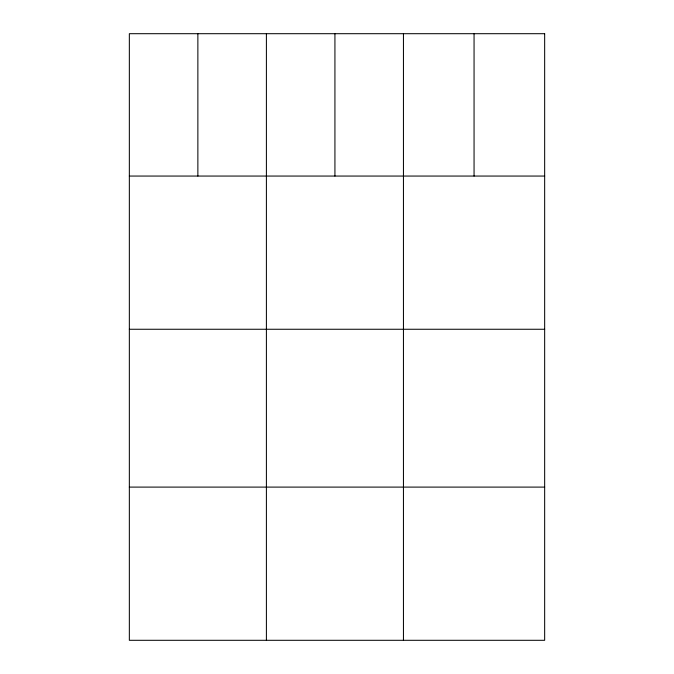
<?xml version="1.0" encoding="UTF-8"?>
<svg xmlns="http://www.w3.org/2000/svg" width="674" height="674" viewBox="0 0 674 674"><rect width="100%" height="100%" fill="white"/><g stroke="black" fill="none" stroke-linecap="round" stroke-linejoin="round"><path stroke-width="1.01" d="M129.341 176.057L544.659 176.057M129.341 329.257L544.659 329.257M129.341 487.1L544.659 487.1M474.058 33.7L474.058 176.057M403.448 33.7L403.448 640.3M334.927 33.7L334.927 176.057M266.399 33.7L266.399 640.3M197.87 33.7L197.87 176.057M544.659 33.7L129.341 33.7L129.341 640.3L544.659 640.3L544.659 33.7"/></g></svg>
